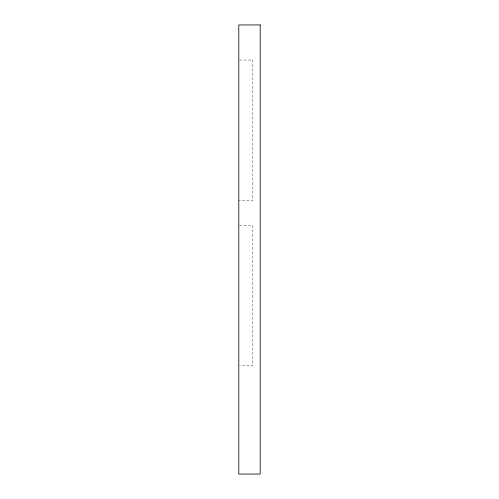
<?xml version="1.0" encoding="UTF-8"?>
<svg xmlns="http://www.w3.org/2000/svg" width="499" height="499" viewBox="0 0 499 499"><rect width="100%" height="100%" fill="white"/><g stroke="black" fill="none" stroke-linecap="round" stroke-linejoin="round"><path stroke-width="0.37" stroke-dasharray="2.5 1.87" d="M239.576 60.036L252.831 60.036L252.831 200.38L238.796 200.38M239.576 225.467L252.831 225.467L252.831 365.811L239.576 365.811"/><path stroke-width="0.75" d="M260.204 24.95L238.796 24.95L238.796 474.05L260.204 474.05L260.204 24.95"/></g></svg>
